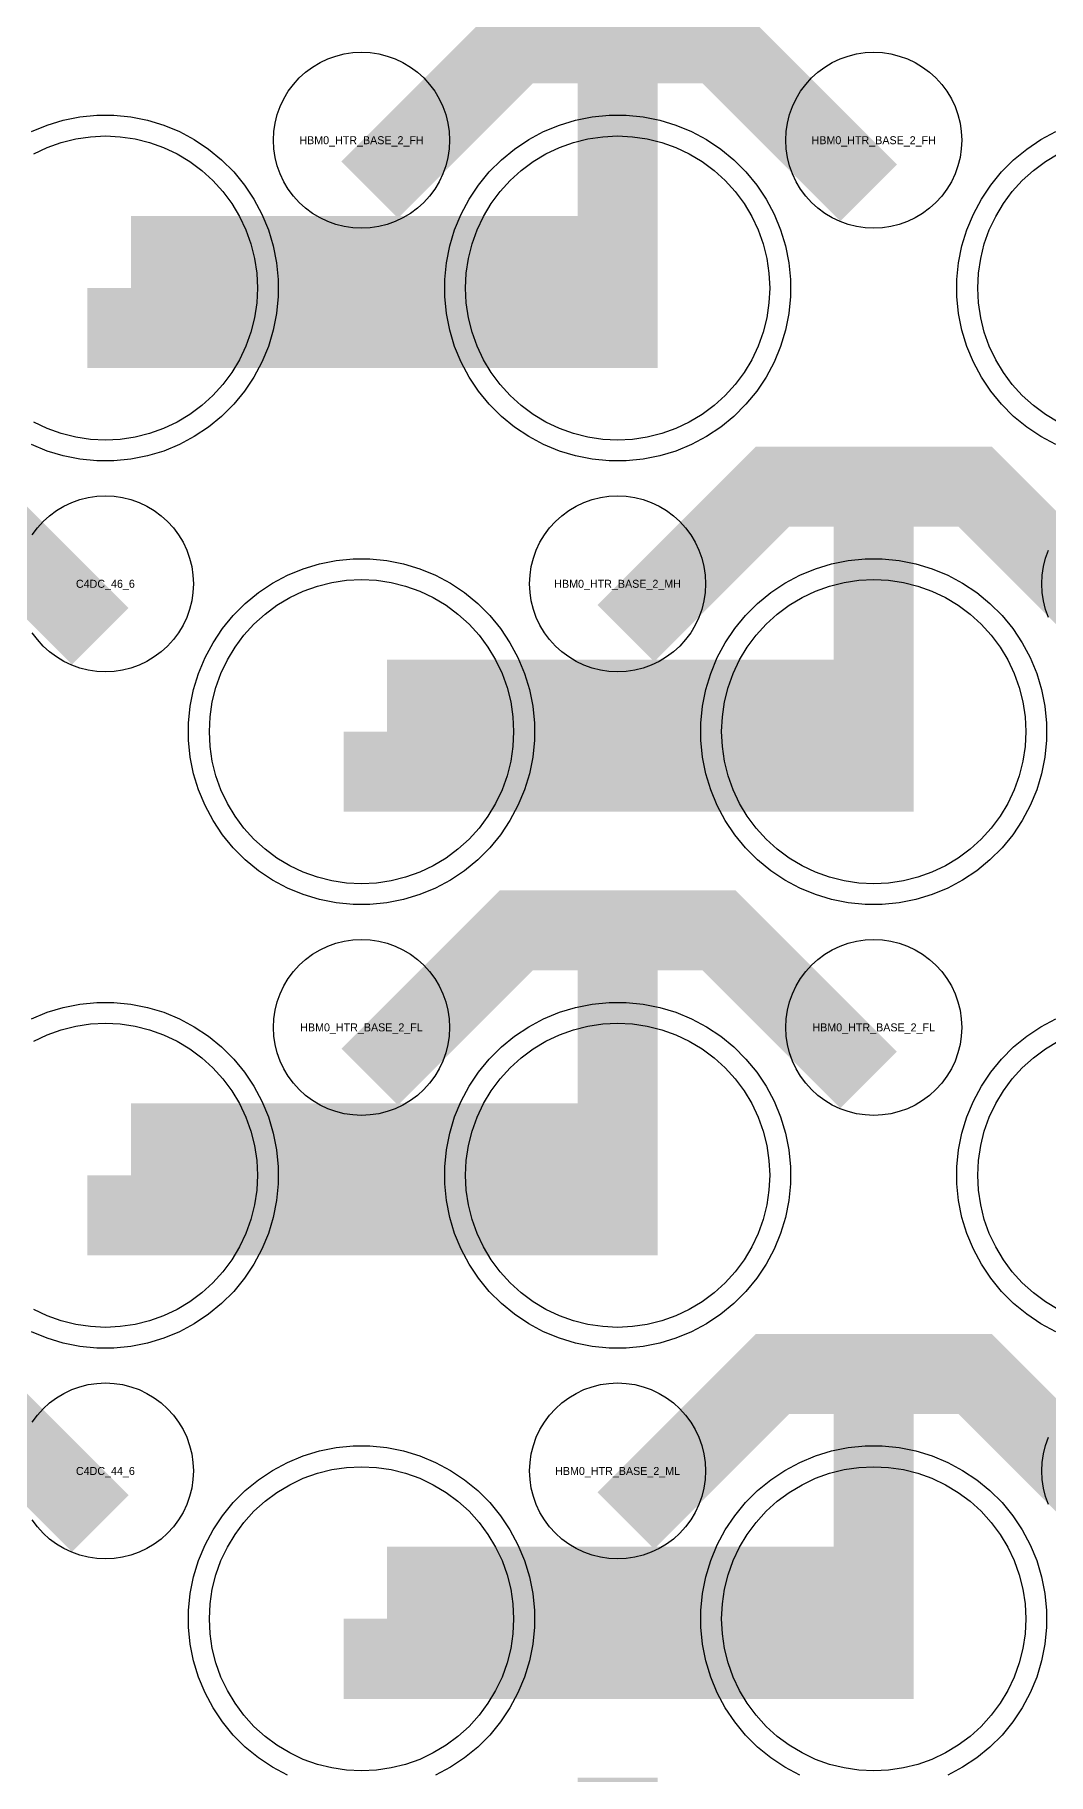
# Model space of a CAD drawing. Extents: x -11880 to 11880, y -14992 to 14992.
# Drawn here: x -9862 to -9546, y -8791 to -8248 of the extents above; entities that cross this region are included whole.
import ezdxf
from ezdxf.enums import TextEntityAlignment as Align

# ---------------------------------------------------------------- set-up
doc = ezdxf.new("R2010")
doc.units = 0
doc.header["$MEASUREMENT"] = 0
for name, color, linetype in [('GDS_775_DT_237', 138, 'CONTINUOUS'), ('RDL1_FS', 34, 'CONTINUOUS'), ('RDL_BS', 160, 'CONTINUOUS')]:
    doc.layers.add(name, color=color, linetype=linetype)

msp = doc.modelspace()

# ---------------------------------------------------------------- linework, layer by layer
at = {"layer": 'RDL1_FS'}
for points in [[(-9862.395, -8285.155), (-9858.181, -8283.163), (-9853.791, -8281.591), (-9849.268, -8280.459), (-9844.657, -8279.775), (-9840, -8279.546), (-9835.343, -8279.775), (-9830.732, -8280.459), (-9826.209, -8281.591), (-9821.819, -8283.163), (-9817.605, -8285.155), (-9813.605, -8287.553), (-9809.86, -8290.331), (-9806.406, -8293.461), (-9803.276, -8296.915), (-9800.498, -8300.66), (-9798.1, -8304.66), (-9796.108, -8308.874), (-9794.536, -8313.264), (-9793.404, -8317.787), (-9792.72, -8322.398), (-9792.491, -8327.055), (-9792.72, -8331.712), (-9793.404, -8336.323), (-9794.536, -8340.846), (-9796.108, -8345.236), (-9798.1, -8349.45), (-9800.498, -8353.45), (-9803.276, -8357.195), (-9806.406, -8360.649), (-9809.86, -8363.779), (-9813.605, -8366.557), (-9817.605, -8368.955), (-9821.819, -8370.947), (-9826.209, -8372.519), (-9830.732, -8373.651), (-9835.343, -8374.335), (-9840, -8374.564), (-9844.657, -8374.335), (-9849.268, -8373.651), (-9853.791, -8372.519), (-9858.181, -8370.947), (-9862.395, -8368.955)], [(-9542.395, -8368.955), (-9546.395, -8366.557), (-9550.14, -8363.779), (-9553.594, -8360.649), (-9556.724, -8357.195), (-9559.502, -8353.45), (-9561.9, -8349.45), (-9563.892, -8345.236), (-9565.464, -8340.846), (-9566.596, -8336.323), (-9567.28, -8331.712), (-9567.509, -8327.055), (-9567.28, -8322.398), (-9566.596, -8317.787), (-9565.464, -8313.264), (-9563.892, -8308.874), (-9561.9, -8304.66), (-9559.502, -8300.66), (-9556.724, -8296.915), (-9553.594, -8293.461), (-9550.14, -8290.331), (-9546.395, -8287.553), (-9542.395, -8285.155)], [(-9862.395, -8562.28), (-9858.181, -8560.288), (-9853.791, -8558.716), (-9849.268, -8557.584), (-9844.657, -8556.9), (-9840, -8556.671), (-9835.343, -8556.9), (-9830.732, -8557.584), (-9826.209, -8558.716), (-9821.819, -8560.288), (-9817.605, -8562.28), (-9813.605, -8564.678), (-9809.86, -8567.456), (-9806.406, -8570.586), (-9803.276, -8574.04), (-9800.498, -8577.785), (-9798.1, -8581.785), (-9796.108, -8585.999), (-9794.536, -8590.389), (-9793.404, -8594.912), (-9792.72, -8599.523), (-9792.491, -8604.18), (-9792.72, -8608.837), (-9793.404, -8613.448), (-9794.536, -8617.971), (-9796.108, -8622.361), (-9798.1, -8626.575), (-9800.498, -8630.575), (-9803.276, -8634.32), (-9806.406, -8637.774), (-9809.86, -8640.904), (-9813.605, -8643.682), (-9817.605, -8646.08), (-9821.819, -8648.072), (-9826.209, -8649.644), (-9830.732, -8650.776), (-9835.343, -8651.46), (-9840, -8651.689), (-9844.657, -8651.46), (-9849.268, -8650.776), (-9853.791, -8649.644), (-9858.181, -8648.072), (-9862.395, -8646.08)], [(-9542.395, -8646.08), (-9546.395, -8643.682), (-9550.14, -8640.904), (-9553.594, -8637.774), (-9556.724, -8634.32), (-9559.502, -8630.575), (-9561.9, -8626.575), (-9563.892, -8622.361), (-9565.464, -8617.971), (-9566.596, -8613.448), (-9567.28, -8608.837), (-9567.509, -8604.18), (-9567.28, -8599.523), (-9566.596, -8594.912), (-9565.464, -8590.389), (-9563.892, -8585.999), (-9561.9, -8581.785), (-9559.502, -8577.785), (-9556.724, -8574.04), (-9553.594, -8570.586), (-9550.14, -8567.456), (-9546.395, -8564.678), (-9542.395, -8562.28)]]:
    msp.add_lwpolyline(points, dxfattribs=at)
for points in [[(-9680, -8374.564), (-9684.657, -8374.335), (-9689.268, -8373.651), (-9693.791, -8372.519), (-9698.181, -8370.947), (-9702.395, -8368.955), (-9706.395, -8366.557), (-9710.14, -8363.779), (-9713.594, -8360.649), (-9716.724, -8357.195), (-9719.502, -8353.45), (-9721.9, -8349.45), (-9723.892, -8345.236), (-9725.464, -8340.846), (-9726.596, -8336.323), (-9727.28, -8331.712), (-9727.509, -8327.055), (-9727.28, -8322.398), (-9726.596, -8317.787), (-9725.464, -8313.264), (-9723.892, -8308.874), (-9721.9, -8304.66), (-9719.502, -8300.66), (-9716.724, -8296.915), (-9713.594, -8293.461), (-9710.14, -8290.331), (-9706.395, -8287.553), (-9702.395, -8285.155), (-9698.181, -8283.163), (-9693.791, -8281.591), (-9689.268, -8280.459), (-9684.657, -8279.775), (-9680, -8279.546), (-9675.343, -8279.775), (-9670.732, -8280.459), (-9666.209, -8281.591), (-9661.819, -8283.163), (-9657.605, -8285.155), (-9653.605, -8287.553), (-9649.86, -8290.331), (-9646.406, -8293.461), (-9643.276, -8296.915), (-9640.498, -8300.66), (-9638.1, -8304.66), (-9636.108, -8308.874), (-9634.536, -8313.264), (-9633.404, -8317.787), (-9632.72, -8322.398), (-9632.491, -8327.055), (-9632.72, -8331.712), (-9633.404, -8336.323), (-9634.536, -8340.846), (-9636.108, -8345.236), (-9638.1, -8349.45), (-9640.498, -8353.45), (-9643.276, -8357.195), (-9646.406, -8360.649), (-9649.86, -8363.779), (-9653.605, -8366.557), (-9657.605, -8368.955), (-9661.819, -8370.947), (-9666.209, -8372.519), (-9670.732, -8373.651), (-9675.343, -8374.335)], [(-9760, -8513.124), (-9764.657, -8512.895), (-9769.268, -8512.211), (-9773.791, -8511.079), (-9778.181, -8509.507), (-9782.395, -8507.515), (-9786.395, -8505.117), (-9790.14, -8502.339), (-9793.594, -8499.209), (-9796.724, -8495.755), (-9799.502, -8492.01), (-9801.9, -8488.01), (-9803.892, -8483.796), (-9805.464, -8479.406), (-9806.596, -8474.883), (-9807.28, -8470.272), (-9807.509, -8465.615), (-9807.28, -8460.958), (-9806.596, -8456.347), (-9805.464, -8451.824), (-9803.892, -8447.434), (-9801.9, -8443.22), (-9799.502, -8439.22), (-9796.724, -8435.475), (-9793.594, -8432.021), (-9790.14, -8428.891), (-9786.395, -8426.113), (-9782.395, -8423.715), (-9778.181, -8421.723), (-9773.791, -8420.151), (-9769.268, -8419.019), (-9764.657, -8418.335), (-9760, -8418.106), (-9755.343, -8418.335), (-9750.732, -8419.019), (-9746.209, -8420.151), (-9741.819, -8421.723), (-9737.605, -8423.715), (-9733.605, -8426.113), (-9729.86, -8428.891), (-9726.406, -8432.021), (-9723.276, -8435.475), (-9720.498, -8439.22), (-9718.1, -8443.22), (-9716.108, -8447.434), (-9714.536, -8451.824), (-9713.404, -8456.347), (-9712.72, -8460.958), (-9712.491, -8465.615), (-9712.72, -8470.272), (-9713.404, -8474.883), (-9714.536, -8479.406), (-9716.108, -8483.796), (-9718.1, -8488.01), (-9720.498, -8492.01), (-9723.276, -8495.755), (-9726.406, -8499.209), (-9729.86, -8502.339), (-9733.605, -8505.117), (-9737.605, -8507.515), (-9741.819, -8509.507), (-9746.209, -8511.079), (-9750.732, -8512.211), (-9755.343, -8512.895)], [(-9600, -8513.124), (-9604.657, -8512.895), (-9609.268, -8512.211), (-9613.791, -8511.079), (-9618.181, -8509.507), (-9622.395, -8507.515), (-9626.395, -8505.117), (-9630.14, -8502.339), (-9633.594, -8499.209), (-9636.724, -8495.755), (-9639.502, -8492.01), (-9641.9, -8488.01), (-9643.892, -8483.796), (-9645.464, -8479.406), (-9646.596, -8474.883), (-9647.28, -8470.272), (-9647.509, -8465.615), (-9647.28, -8460.958), (-9646.596, -8456.347), (-9645.464, -8451.824), (-9643.892, -8447.434), (-9641.9, -8443.22), (-9639.502, -8439.22), (-9636.724, -8435.475), (-9633.594, -8432.021), (-9630.14, -8428.891), (-9626.395, -8426.113), (-9622.395, -8423.715), (-9618.181, -8421.723), (-9613.791, -8420.151), (-9609.268, -8419.019), (-9604.657, -8418.335), (-9600, -8418.106), (-9595.343, -8418.335), (-9590.732, -8419.019), (-9586.209, -8420.151), (-9581.819, -8421.723), (-9577.605, -8423.715), (-9573.605, -8426.113), (-9569.86, -8428.891), (-9566.406, -8432.021), (-9563.276, -8435.475), (-9560.498, -8439.22), (-9558.1, -8443.22), (-9556.108, -8447.434), (-9554.536, -8451.824), (-9553.404, -8456.347), (-9552.72, -8460.958), (-9552.491, -8465.615), (-9552.72, -8470.272), (-9553.404, -8474.883), (-9554.536, -8479.406), (-9556.108, -8483.796), (-9558.1, -8488.01), (-9560.498, -8492.01), (-9563.276, -8495.755), (-9566.406, -8499.209), (-9569.86, -8502.339), (-9573.605, -8505.117), (-9577.605, -8507.515), (-9581.819, -8509.507), (-9586.209, -8511.079), (-9590.732, -8512.211), (-9595.343, -8512.895)], [(-9680, -8651.689), (-9684.657, -8651.46), (-9689.268, -8650.776), (-9693.791, -8649.644), (-9698.181, -8648.072), (-9702.395, -8646.08), (-9706.395, -8643.682), (-9710.14, -8640.904), (-9713.594, -8637.774), (-9716.724, -8634.32), (-9719.502, -8630.575), (-9721.9, -8626.575), (-9723.892, -8622.361), (-9725.464, -8617.971), (-9726.596, -8613.448), (-9727.28, -8608.837), (-9727.509, -8604.18), (-9727.28, -8599.523), (-9726.596, -8594.912), (-9725.464, -8590.389), (-9723.892, -8585.999), (-9721.9, -8581.785), (-9719.502, -8577.785), (-9716.724, -8574.04), (-9713.594, -8570.586), (-9710.14, -8567.456), (-9706.395, -8564.678), (-9702.395, -8562.28), (-9698.181, -8560.288), (-9693.791, -8558.716), (-9689.268, -8557.584), (-9684.657, -8556.9), (-9680, -8556.671), (-9675.343, -8556.9), (-9670.732, -8557.584), (-9666.209, -8558.716), (-9661.819, -8560.288), (-9657.605, -8562.28), (-9653.605, -8564.678), (-9649.86, -8567.456), (-9646.406, -8570.586), (-9643.276, -8574.04), (-9640.498, -8577.785), (-9638.1, -8581.785), (-9636.108, -8585.999), (-9634.536, -8590.389), (-9633.404, -8594.912), (-9632.72, -8599.523), (-9632.491, -8604.18), (-9632.72, -8608.837), (-9633.404, -8613.448), (-9634.536, -8617.971), (-9636.108, -8622.361), (-9638.1, -8626.575), (-9640.498, -8630.575), (-9643.276, -8634.32), (-9646.406, -8637.774), (-9649.86, -8640.904), (-9653.605, -8643.682), (-9657.605, -8646.08), (-9661.819, -8648.072), (-9666.209, -8649.644), (-9670.732, -8650.776), (-9675.343, -8651.46)], [(-9760, -8790.254), (-9764.657, -8790.025), (-9769.268, -8789.341), (-9773.791, -8788.209), (-9778.181, -8786.637), (-9782.395, -8784.645), (-9786.395, -8782.247), (-9790.14, -8779.469), (-9793.594, -8776.339), (-9796.724, -8772.885), (-9799.502, -8769.14), (-9801.9, -8765.14), (-9803.892, -8760.926), (-9805.464, -8756.536), (-9806.596, -8752.013), (-9807.28, -8747.402), (-9807.509, -8742.745), (-9807.28, -8738.088), (-9806.596, -8733.477), (-9805.464, -8728.954), (-9803.892, -8724.564), (-9801.9, -8720.35), (-9799.502, -8716.35), (-9796.724, -8712.605), (-9793.594, -8709.151), (-9790.14, -8706.021), (-9786.395, -8703.243), (-9782.395, -8700.845), (-9778.181, -8698.853), (-9773.791, -8697.281), (-9769.268, -8696.149), (-9764.657, -8695.465), (-9760, -8695.236), (-9755.343, -8695.465), (-9750.732, -8696.149), (-9746.209, -8697.281), (-9741.819, -8698.853), (-9737.605, -8700.845), (-9733.605, -8703.243), (-9729.86, -8706.021), (-9726.406, -8709.151), (-9723.276, -8712.605), (-9720.498, -8716.35), (-9718.1, -8720.35), (-9716.108, -8724.564), (-9714.536, -8728.954), (-9713.404, -8733.477), (-9712.72, -8738.088), (-9712.491, -8742.745), (-9712.72, -8747.402), (-9713.404, -8752.013), (-9714.536, -8756.536), (-9716.108, -8760.926), (-9718.1, -8765.14), (-9720.498, -8769.14), (-9723.276, -8772.885), (-9726.406, -8776.339), (-9729.86, -8779.469), (-9733.605, -8782.247), (-9737.605, -8784.645), (-9741.819, -8786.637), (-9746.209, -8788.209), (-9750.732, -8789.341), (-9755.343, -8790.025)], [(-9600, -8790.254), (-9604.657, -8790.025), (-9609.268, -8789.341), (-9613.791, -8788.209), (-9618.181, -8786.637), (-9622.395, -8784.645), (-9626.395, -8782.247), (-9630.14, -8779.469), (-9633.594, -8776.339), (-9636.724, -8772.885), (-9639.502, -8769.14), (-9641.9, -8765.14), (-9643.892, -8760.926), (-9645.464, -8756.536), (-9646.596, -8752.013), (-9647.28, -8747.402), (-9647.509, -8742.745), (-9647.28, -8738.088), (-9646.596, -8733.477), (-9645.464, -8728.954), (-9643.892, -8724.564), (-9641.9, -8720.35), (-9639.502, -8716.35), (-9636.724, -8712.605), (-9633.594, -8709.151), (-9630.14, -8706.021), (-9626.395, -8703.243), (-9622.395, -8700.845), (-9618.181, -8698.853), (-9613.791, -8697.281), (-9609.268, -8696.149), (-9604.657, -8695.465), (-9600, -8695.236), (-9595.343, -8695.465), (-9590.732, -8696.149), (-9586.209, -8697.281), (-9581.819, -8698.853), (-9577.605, -8700.845), (-9573.605, -8703.243), (-9569.86, -8706.021), (-9566.406, -8709.151), (-9563.276, -8712.605), (-9560.498, -8716.35), (-9558.1, -8720.35), (-9556.108, -8724.564), (-9554.536, -8728.954), (-9553.404, -8733.477), (-9552.72, -8738.088), (-9552.491, -8742.745), (-9552.72, -8747.402), (-9553.404, -8752.013), (-9554.536, -8756.536), (-9556.108, -8760.926), (-9558.1, -8765.14), (-9560.498, -8769.14), (-9563.276, -8772.885), (-9566.406, -8776.339), (-9569.86, -8779.469), (-9573.605, -8782.247), (-9577.605, -8784.645), (-9581.819, -8786.637), (-9586.209, -8788.209), (-9590.732, -8789.341), (-9595.343, -8790.025)]]:
    msp.add_lwpolyline(points, close=True, dxfattribs=at)
for points in [[(-9831.998, -8327.055, 45, 45, 0), (-9759.998, -8327.055, 45, 45, 0)], [(-9759.998, -8327.055, 45, 45, 0), (-9687.998, -8327.055, 45, 45, 0)], [(-9751.998, -8465.615, 45, 45, 0), (-9679.998, -8465.615, 45, 45, 0)], [(-9679.998, -8465.615, 45, 45, 0), (-9607.998, -8465.615, 45, 45, 0)], [(-9831.998, -8604.18, 45, 45, 0), (-9759.998, -8604.18, 45, 45, 0)], [(-9759.998, -8604.18, 45, 45, 0), (-9687.998, -8604.18, 45, 45, 0)], [(-9751.998, -8742.745, 45, 45, 0), (-9679.998, -8742.745, 45, 45, 0)], [(-9679.998, -8742.745, 45, 45, 0), (-9607.998, -8742.745, 45, 45, 0)]]:
    msp.add_lwpolyline(points, format="xyseb", dxfattribs=at)
at = {"layer": 'RDL_BS'}
for points in [[(-9680, -8352.055, 25, 25, 0), (-9680, -8238.054, 25, 25, 0)], [(-9757.438, -8296.369, 25, 25, 0), (-9711.623, -8250.554, 25, 25, 0), (-9678.07, -8250.554, 25, 25, 0)], [(-9601.599, -8297.268, 25, 25, 0), (-9648.313, -8250.554, 25, 25, 0), (-9678.071, -8250.554, 25, 25, 0)], [(-9845.603, -8339.555, 25, 25, 0), (-9667.5, -8339.555, 25, 25, 0)], [(-9600, -8490.615, 25, 25, 0), (-9600, -8376.614, 25, 25, 0)], [(-9841.599, -8435.828, 25, 25, 0), (-9888.313, -8389.114, 25, 25, 0), (-9918.071, -8389.114, 25, 25, 0)], [(-9677.438, -8434.929, 25, 25, 0), (-9631.623, -8389.114, 25, 25, 0), (-9598.07, -8389.114, 25, 25, 0)], [(-9521.599, -8435.828, 25, 25, 0), (-9568.313, -8389.114, 25, 25, 0), (-9598.071, -8389.114, 25, 25, 0)], [(-9765.603, -8478.115, 25, 25, 0), (-9587.5, -8478.115, 25, 25, 0)], [(-9680, -8629.18, 25, 25, 0), (-9680, -8515.179, 25, 25, 0)], [(-9757.438, -8573.494, 25, 25, 0), (-9711.623, -8527.679, 25, 25, 0), (-9678.07, -8527.679, 25, 25, 0)], [(-9601.599, -8574.393, 25, 25, 0), (-9648.313, -8527.679, 25, 25, 0), (-9678.071, -8527.679, 25, 25, 0)], [(-9845.603, -8616.68, 25, 25, 0), (-9667.5, -8616.68, 25, 25, 0)], [(-9600, -8767.745, 25, 25, 0), (-9600, -8653.744, 25, 25, 0)], [(-9841.599, -8712.958, 25, 25, 0), (-9888.313, -8666.244, 25, 25, 0), (-9918.071, -8666.244, 25, 25, 0)], [(-9677.438, -8712.059, 25, 25, 0), (-9631.623, -8666.244, 25, 25, 0), (-9598.07, -8666.244, 25, 25, 0)], [(-9521.599, -8712.958, 25, 25, 0), (-9568.313, -8666.244, 25, 25, 0), (-9598.071, -8666.244, 25, 25, 0)], [(-9765.603, -8755.245, 25, 25, 0), (-9587.5, -8755.245, 25, 25, 0)], [(-9680, -8906.31, 25, 25, 0), (-9680, -8792.309, 25, 25, 0)]]:
    msp.add_lwpolyline(points, format="xyseb", dxfattribs=at)
for points in [[(-9760, -8308.361), (-9762.693, -8308.229), (-9765.365, -8307.833), (-9767.984, -8307.176), (-9770.519, -8306.269), (-9772.956, -8305.117), (-9775.28, -8303.724), (-9777.443, -8302.121), (-9779.442, -8300.309), (-9781.254, -8298.31), (-9782.857, -8296.147), (-9784.25, -8293.823), (-9785.402, -8291.386), (-9786.309, -8288.851), (-9786.966, -8286.232), (-9787.362, -8283.56), (-9787.494, -8280.867), (-9787.362, -8278.174), (-9786.966, -8275.502), (-9786.309, -8272.883), (-9785.402, -8270.348), (-9784.25, -8267.911), (-9782.857, -8265.587), (-9781.254, -8263.424), (-9779.442, -8261.425), (-9777.443, -8259.613), (-9775.28, -8258.01), (-9772.956, -8256.617), (-9770.519, -8255.465), (-9767.984, -8254.558), (-9765.365, -8253.901), (-9762.693, -8253.505), (-9760, -8253.373), (-9757.307, -8253.505), (-9754.635, -8253.901), (-9752.016, -8254.558), (-9749.481, -8255.465), (-9747.044, -8256.617), (-9744.72, -8258.01), (-9742.557, -8259.613), (-9740.558, -8261.425), (-9738.746, -8263.424), (-9737.143, -8265.587), (-9735.75, -8267.911), (-9734.598, -8270.348), (-9733.691, -8272.883), (-9733.034, -8275.502), (-9732.638, -8278.174), (-9732.506, -8280.867), (-9732.638, -8283.56), (-9733.034, -8286.232), (-9733.691, -8288.851), (-9734.598, -8291.386), (-9735.75, -8293.823), (-9737.143, -8296.147), (-9738.746, -8298.31), (-9740.558, -8300.309), (-9742.557, -8302.121), (-9744.72, -8303.724), (-9747.044, -8305.117), (-9749.481, -8306.269), (-9752.016, -8307.176), (-9754.635, -8307.833), (-9757.307, -8308.229)], [(-9600, -8308.361), (-9602.693, -8308.229), (-9605.365, -8307.833), (-9607.984, -8307.176), (-9610.519, -8306.269), (-9612.956, -8305.117), (-9615.28, -8303.724), (-9617.443, -8302.121), (-9619.442, -8300.309), (-9621.254, -8298.31), (-9622.857, -8296.147), (-9624.25, -8293.823), (-9625.402, -8291.386), (-9626.309, -8288.851), (-9626.966, -8286.232), (-9627.362, -8283.56), (-9627.494, -8280.867), (-9627.362, -8278.174), (-9626.966, -8275.502), (-9626.309, -8272.883), (-9625.402, -8270.348), (-9624.25, -8267.911), (-9622.857, -8265.587), (-9621.254, -8263.424), (-9619.442, -8261.425), (-9617.443, -8259.613), (-9615.28, -8258.01), (-9612.956, -8256.617), (-9610.519, -8255.465), (-9607.984, -8254.558), (-9605.365, -8253.901), (-9602.693, -8253.505), (-9600, -8253.373), (-9597.307, -8253.505), (-9594.635, -8253.901), (-9592.016, -8254.558), (-9589.481, -8255.465), (-9587.044, -8256.617), (-9584.72, -8258.01), (-9582.557, -8259.613), (-9580.558, -8261.425), (-9578.746, -8263.424), (-9577.143, -8265.587), (-9575.75, -8267.911), (-9574.598, -8270.348), (-9573.691, -8272.883), (-9573.034, -8275.502), (-9572.638, -8278.174), (-9572.506, -8280.867), (-9572.638, -8283.56), (-9573.034, -8286.232), (-9573.691, -8288.851), (-9574.598, -8291.386), (-9575.75, -8293.823), (-9577.143, -8296.147), (-9578.746, -8298.31), (-9580.558, -8300.309), (-9582.557, -8302.121), (-9584.72, -8303.724), (-9587.044, -8305.117), (-9589.481, -8306.269), (-9592.016, -8307.176), (-9594.635, -8307.833), (-9597.307, -8308.229)], [(-9682.644, -8381.055), (-9687.938, -8380.538), (-9693.165, -8379.492), (-9698.205, -8377.961), (-9703.115, -8375.93), (-9707.777, -8373.438), (-9712.191, -8370.491), (-9716.292, -8367.129), (-9720.074, -8363.347), (-9723.436, -8359.246), (-9726.383, -8354.832), (-9728.875, -8350.17), (-9730.906, -8345.26), (-9732.437, -8340.22), (-9733.483, -8334.993), (-9734, -8329.699), (-9734, -8324.411), (-9733.483, -8319.117), (-9732.437, -8313.89), (-9730.906, -8308.85), (-9728.875, -8303.94), (-9726.383, -8299.278), (-9723.436, -8294.864), (-9720.074, -8290.763), (-9716.292, -8286.981), (-9712.191, -8283.619), (-9707.777, -8280.672), (-9703.115, -8278.18), (-9698.205, -8276.149), (-9693.165, -8274.618), (-9687.938, -8273.572), (-9682.644, -8273.055), (-9677.356, -8273.055), (-9672.062, -8273.572), (-9666.835, -8274.618), (-9661.795, -8276.149), (-9656.885, -8278.18), (-9652.223, -8280.672), (-9647.809, -8283.619), (-9643.708, -8286.981), (-9639.926, -8290.763), (-9636.564, -8294.864), (-9633.617, -8299.278), (-9631.125, -8303.94), (-9629.094, -8308.85), (-9627.563, -8313.89), (-9626.517, -8319.117), (-9626, -8324.411), (-9626, -8329.699), (-9626.517, -8334.993), (-9627.563, -8340.22), (-9629.094, -8345.26), (-9631.125, -8350.17), (-9633.617, -8354.832), (-9636.564, -8359.246), (-9639.926, -8363.347), (-9643.708, -8367.129), (-9647.809, -8370.491), (-9652.223, -8373.438), (-9656.885, -8375.93), (-9661.795, -8377.961), (-9666.835, -8379.492), (-9672.062, -8380.538), (-9677.356, -8381.055)], [(-9680, -8446.921), (-9682.693, -8446.789), (-9685.365, -8446.393), (-9687.984, -8445.736), (-9690.519, -8444.829), (-9692.956, -8443.677), (-9695.28, -8442.284), (-9697.443, -8440.681), (-9699.442, -8438.869), (-9701.254, -8436.87), (-9702.857, -8434.707), (-9704.25, -8432.383), (-9705.402, -8429.946), (-9706.309, -8427.411), (-9706.966, -8424.792), (-9707.362, -8422.12), (-9707.494, -8419.427), (-9707.362, -8416.734), (-9706.966, -8414.062), (-9706.309, -8411.443), (-9705.402, -8408.908), (-9704.25, -8406.471), (-9702.857, -8404.147), (-9701.254, -8401.984), (-9699.442, -8399.985), (-9697.443, -8398.173), (-9695.28, -8396.57), (-9692.956, -8395.177), (-9690.519, -8394.025), (-9687.984, -8393.118), (-9685.365, -8392.461), (-9682.693, -8392.065), (-9680, -8391.933), (-9677.307, -8392.065), (-9674.635, -8392.461), (-9672.016, -8393.118), (-9669.481, -8394.025), (-9667.044, -8395.177), (-9664.72, -8396.57), (-9662.557, -8398.173), (-9660.558, -8399.985), (-9658.746, -8401.984), (-9657.143, -8404.147), (-9655.75, -8406.471), (-9654.598, -8408.908), (-9653.691, -8411.443), (-9653.034, -8414.062), (-9652.638, -8416.734), (-9652.506, -8419.427), (-9652.638, -8422.12), (-9653.034, -8424.792), (-9653.691, -8427.411), (-9654.598, -8429.946), (-9655.75, -8432.383), (-9657.143, -8434.707), (-9658.746, -8436.87), (-9660.558, -8438.869), (-9662.557, -8440.681), (-9664.72, -8442.284), (-9667.044, -8443.677), (-9669.481, -8444.829), (-9672.016, -8445.736), (-9674.635, -8446.393), (-9677.307, -8446.789)], [(-9762.644, -8519.615), (-9767.938, -8519.098), (-9773.165, -8518.052), (-9778.205, -8516.521), (-9783.115, -8514.49), (-9787.777, -8511.998), (-9792.191, -8509.051), (-9796.292, -8505.689), (-9800.074, -8501.907), (-9803.436, -8497.806), (-9806.383, -8493.392), (-9808.875, -8488.73), (-9810.906, -8483.82), (-9812.437, -8478.78), (-9813.483, -8473.553), (-9814, -8468.259), (-9814, -8462.971), (-9813.483, -8457.677), (-9812.437, -8452.45), (-9810.906, -8447.41), (-9808.875, -8442.5), (-9806.383, -8437.838), (-9803.436, -8433.424), (-9800.074, -8429.323), (-9796.292, -8425.541), (-9792.191, -8422.179), (-9787.777, -8419.232), (-9783.115, -8416.74), (-9778.205, -8414.709), (-9773.165, -8413.178), (-9767.938, -8412.132), (-9762.644, -8411.615), (-9757.356, -8411.615), (-9752.062, -8412.132), (-9746.835, -8413.178), (-9741.795, -8414.709), (-9736.885, -8416.74), (-9732.223, -8419.232), (-9727.809, -8422.179), (-9723.708, -8425.541), (-9719.926, -8429.323), (-9716.564, -8433.424), (-9713.617, -8437.838), (-9711.125, -8442.5), (-9709.094, -8447.41), (-9707.563, -8452.45), (-9706.517, -8457.677), (-9706, -8462.971), (-9706, -8468.259), (-9706.517, -8473.553), (-9707.563, -8478.78), (-9709.094, -8483.82), (-9711.125, -8488.73), (-9713.617, -8493.392), (-9716.564, -8497.806), (-9719.926, -8501.907), (-9723.708, -8505.689), (-9727.809, -8509.051), (-9732.223, -8511.998), (-9736.885, -8514.49), (-9741.795, -8516.521), (-9746.835, -8518.052), (-9752.062, -8519.098), (-9757.356, -8519.615)], [(-9602.644, -8519.615), (-9607.938, -8519.098), (-9613.165, -8518.052), (-9618.205, -8516.521), (-9623.115, -8514.49), (-9627.777, -8511.998), (-9632.191, -8509.051), (-9636.292, -8505.689), (-9640.074, -8501.907), (-9643.436, -8497.806), (-9646.383, -8493.392), (-9648.875, -8488.73), (-9650.906, -8483.82), (-9652.437, -8478.78), (-9653.483, -8473.553), (-9654, -8468.259), (-9654, -8462.971), (-9653.483, -8457.677), (-9652.437, -8452.45), (-9650.906, -8447.41), (-9648.875, -8442.5), (-9646.383, -8437.838), (-9643.436, -8433.424), (-9640.074, -8429.323), (-9636.292, -8425.541), (-9632.191, -8422.179), (-9627.777, -8419.232), (-9623.115, -8416.74), (-9618.205, -8414.709), (-9613.165, -8413.178), (-9607.938, -8412.132), (-9602.644, -8411.615), (-9597.356, -8411.615), (-9592.062, -8412.132), (-9586.835, -8413.178), (-9581.795, -8414.709), (-9576.885, -8416.74), (-9572.223, -8419.232), (-9567.809, -8422.179), (-9563.708, -8425.541), (-9559.926, -8429.323), (-9556.564, -8433.424), (-9553.617, -8437.838), (-9551.125, -8442.5), (-9549.094, -8447.41), (-9547.563, -8452.45), (-9546.517, -8457.677), (-9546, -8462.971), (-9546, -8468.259), (-9546.517, -8473.553), (-9547.563, -8478.78), (-9549.094, -8483.82), (-9551.125, -8488.73), (-9553.617, -8493.392), (-9556.564, -8497.806), (-9559.926, -8501.907), (-9563.708, -8505.689), (-9567.809, -8509.051), (-9572.223, -8511.998), (-9576.885, -8514.49), (-9581.795, -8516.521), (-9586.835, -8518.052), (-9592.062, -8519.098), (-9597.356, -8519.615)], [(-9760, -8585.486), (-9762.693, -8585.354), (-9765.365, -8584.958), (-9767.984, -8584.301), (-9770.519, -8583.394), (-9772.956, -8582.242), (-9775.28, -8580.849), (-9777.443, -8579.246), (-9779.442, -8577.434), (-9781.254, -8575.435), (-9782.857, -8573.272), (-9784.25, -8570.948), (-9785.402, -8568.511), (-9786.309, -8565.976), (-9786.966, -8563.357), (-9787.362, -8560.685), (-9787.494, -8557.992), (-9787.362, -8555.299), (-9786.966, -8552.627), (-9786.309, -8550.008), (-9785.402, -8547.473), (-9784.25, -8545.036), (-9782.857, -8542.712), (-9781.254, -8540.549), (-9779.442, -8538.55), (-9777.443, -8536.738), (-9775.28, -8535.135), (-9772.956, -8533.742), (-9770.519, -8532.59), (-9767.984, -8531.683), (-9765.365, -8531.026), (-9762.693, -8530.63), (-9760, -8530.498), (-9757.307, -8530.63), (-9754.635, -8531.026), (-9752.016, -8531.683), (-9749.481, -8532.59), (-9747.044, -8533.742), (-9744.72, -8535.135), (-9742.557, -8536.738), (-9740.558, -8538.55), (-9738.746, -8540.549), (-9737.143, -8542.712), (-9735.75, -8545.036), (-9734.598, -8547.473), (-9733.691, -8550.008), (-9733.034, -8552.627), (-9732.638, -8555.299), (-9732.506, -8557.992), (-9732.638, -8560.685), (-9733.034, -8563.357), (-9733.691, -8565.976), (-9734.598, -8568.511), (-9735.75, -8570.948), (-9737.143, -8573.272), (-9738.746, -8575.435), (-9740.558, -8577.434), (-9742.557, -8579.246), (-9744.72, -8580.849), (-9747.044, -8582.242), (-9749.481, -8583.394), (-9752.016, -8584.301), (-9754.635, -8584.958), (-9757.307, -8585.354)], [(-9600, -8585.486), (-9602.693, -8585.354), (-9605.365, -8584.958), (-9607.984, -8584.301), (-9610.519, -8583.394), (-9612.956, -8582.242), (-9615.28, -8580.849), (-9617.443, -8579.246), (-9619.442, -8577.434), (-9621.254, -8575.435), (-9622.857, -8573.272), (-9624.25, -8570.948), (-9625.402, -8568.511), (-9626.309, -8565.976), (-9626.966, -8563.357), (-9627.362, -8560.685), (-9627.494, -8557.992), (-9627.362, -8555.299), (-9626.966, -8552.627), (-9626.309, -8550.008), (-9625.402, -8547.473), (-9624.25, -8545.036), (-9622.857, -8542.712), (-9621.254, -8540.549), (-9619.442, -8538.55), (-9617.443, -8536.738), (-9615.28, -8535.135), (-9612.956, -8533.742), (-9610.519, -8532.59), (-9607.984, -8531.683), (-9605.365, -8531.026), (-9602.693, -8530.63), (-9600, -8530.498), (-9597.307, -8530.63), (-9594.635, -8531.026), (-9592.016, -8531.683), (-9589.481, -8532.59), (-9587.044, -8533.742), (-9584.72, -8535.135), (-9582.557, -8536.738), (-9580.558, -8538.55), (-9578.746, -8540.549), (-9577.143, -8542.712), (-9575.75, -8545.036), (-9574.598, -8547.473), (-9573.691, -8550.008), (-9573.034, -8552.627), (-9572.638, -8555.299), (-9572.506, -8557.992), (-9572.638, -8560.685), (-9573.034, -8563.357), (-9573.691, -8565.976), (-9574.598, -8568.511), (-9575.75, -8570.948), (-9577.143, -8573.272), (-9578.746, -8575.435), (-9580.558, -8577.434), (-9582.557, -8579.246), (-9584.72, -8580.849), (-9587.044, -8582.242), (-9589.481, -8583.394), (-9592.016, -8584.301), (-9594.635, -8584.958), (-9597.307, -8585.354)], [(-9682.644, -8658.18), (-9687.938, -8657.663), (-9693.165, -8656.617), (-9698.205, -8655.086), (-9703.115, -8653.055), (-9707.777, -8650.563), (-9712.191, -8647.616), (-9716.292, -8644.254), (-9720.074, -8640.472), (-9723.436, -8636.371), (-9726.383, -8631.957), (-9728.875, -8627.295), (-9730.906, -8622.385), (-9732.437, -8617.345), (-9733.483, -8612.118), (-9734, -8606.824), (-9734, -8601.536), (-9733.483, -8596.242), (-9732.437, -8591.015), (-9730.906, -8585.975), (-9728.875, -8581.065), (-9726.383, -8576.403), (-9723.436, -8571.989), (-9720.074, -8567.888), (-9716.292, -8564.106), (-9712.191, -8560.744), (-9707.777, -8557.797), (-9703.115, -8555.305), (-9698.205, -8553.274), (-9693.165, -8551.743), (-9687.938, -8550.697), (-9682.644, -8550.18), (-9677.356, -8550.18), (-9672.062, -8550.697), (-9666.835, -8551.743), (-9661.795, -8553.274), (-9656.885, -8555.305), (-9652.223, -8557.797), (-9647.809, -8560.744), (-9643.708, -8564.106), (-9639.926, -8567.888), (-9636.564, -8571.989), (-9633.617, -8576.403), (-9631.125, -8581.065), (-9629.094, -8585.975), (-9627.563, -8591.015), (-9626.517, -8596.242), (-9626, -8601.536), (-9626, -8606.824), (-9626.517, -8612.118), (-9627.563, -8617.345), (-9629.094, -8622.385), (-9631.125, -8627.295), (-9633.617, -8631.957), (-9636.564, -8636.371), (-9639.926, -8640.472), (-9643.708, -8644.254), (-9647.809, -8647.616), (-9652.223, -8650.563), (-9656.885, -8653.055), (-9661.795, -8655.086), (-9666.835, -8656.617), (-9672.062, -8657.663), (-9677.356, -8658.18)], [(-9680, -8724.051), (-9682.693, -8723.919), (-9685.365, -8723.523), (-9687.984, -8722.866), (-9690.519, -8721.959), (-9692.956, -8720.807), (-9695.28, -8719.414), (-9697.443, -8717.811), (-9699.442, -8715.999), (-9701.254, -8714), (-9702.857, -8711.837), (-9704.25, -8709.513), (-9705.402, -8707.076), (-9706.309, -8704.541), (-9706.966, -8701.922), (-9707.362, -8699.25), (-9707.494, -8696.557), (-9707.362, -8693.864), (-9706.966, -8691.192), (-9706.309, -8688.573), (-9705.402, -8686.038), (-9704.25, -8683.601), (-9702.857, -8681.277), (-9701.254, -8679.114), (-9699.442, -8677.115), (-9697.443, -8675.303), (-9695.28, -8673.7), (-9692.956, -8672.307), (-9690.519, -8671.155), (-9687.984, -8670.248), (-9685.365, -8669.591), (-9682.693, -8669.195), (-9680, -8669.063), (-9677.307, -8669.195), (-9674.635, -8669.591), (-9672.016, -8670.248), (-9669.481, -8671.155), (-9667.044, -8672.307), (-9664.72, -8673.7), (-9662.557, -8675.303), (-9660.558, -8677.115), (-9658.746, -8679.114), (-9657.143, -8681.277), (-9655.75, -8683.601), (-9654.598, -8686.038), (-9653.691, -8688.573), (-9653.034, -8691.192), (-9652.638, -8693.864), (-9652.506, -8696.557), (-9652.638, -8699.25), (-9653.034, -8701.922), (-9653.691, -8704.541), (-9654.598, -8707.076), (-9655.75, -8709.513), (-9657.143, -8711.837), (-9658.746, -8714), (-9660.558, -8715.999), (-9662.557, -8717.811), (-9664.72, -8719.414), (-9667.044, -8720.807), (-9669.481, -8721.959), (-9672.016, -8722.866), (-9674.635, -8723.523), (-9677.307, -8723.919)]]:
    msp.add_lwpolyline(points, close=True, dxfattribs=at)
for points in [[(-9863.115, -8278.18), (-9858.205, -8276.149), (-9853.165, -8274.618), (-9847.938, -8273.572), (-9842.644, -8273.055), (-9837.356, -8273.055), (-9832.062, -8273.572), (-9826.835, -8274.618), (-9821.795, -8276.149), (-9816.885, -8278.18), (-9812.223, -8280.672), (-9807.809, -8283.619), (-9803.708, -8286.981), (-9799.926, -8290.763), (-9796.564, -8294.864), (-9793.617, -8299.278), (-9791.125, -8303.94), (-9789.094, -8308.85), (-9787.563, -8313.89), (-9786.517, -8319.117), (-9786, -8324.411), (-9786, -8329.699), (-9786.517, -8334.993), (-9787.563, -8340.22), (-9789.094, -8345.26), (-9791.125, -8350.17), (-9793.617, -8354.832), (-9796.564, -8359.246), (-9799.926, -8363.347), (-9803.708, -8367.129), (-9807.809, -8370.491), (-9812.223, -8373.438), (-9816.885, -8375.93), (-9821.795, -8377.961), (-9826.835, -8379.492), (-9832.062, -8380.538), (-9837.356, -8381.055), (-9842.644, -8381.055), (-9847.938, -8380.538), (-9853.165, -8379.492), (-9858.205, -8377.961), (-9863.115, -8375.93)], [(-9543.115, -8375.93), (-9547.777, -8373.438), (-9552.191, -8370.491), (-9556.292, -8367.129), (-9560.074, -8363.347), (-9563.436, -8359.246), (-9566.383, -8354.832), (-9568.875, -8350.17), (-9570.906, -8345.26), (-9572.437, -8340.22), (-9573.483, -8334.993), (-9574, -8329.699), (-9574, -8324.411), (-9573.483, -8319.117), (-9572.437, -8313.89), (-9570.906, -8308.85), (-9568.875, -8303.94), (-9566.383, -8299.278), (-9563.436, -8294.864), (-9560.074, -8290.763), (-9556.292, -8286.981), (-9552.191, -8283.619), (-9547.777, -8280.672), (-9543.115, -8278.18)], [(-9862.857, -8404.147), (-9861.254, -8401.984), (-9859.442, -8399.985), (-9857.443, -8398.173), (-9855.28, -8396.57), (-9852.956, -8395.177), (-9850.519, -8394.025), (-9847.984, -8393.118), (-9845.365, -8392.461), (-9842.693, -8392.065), (-9840, -8391.933), (-9837.307, -8392.065), (-9834.635, -8392.461), (-9832.016, -8393.118), (-9829.481, -8394.025), (-9827.044, -8395.177), (-9824.72, -8396.57), (-9822.557, -8398.173), (-9820.558, -8399.985), (-9818.746, -8401.984), (-9817.143, -8404.147), (-9815.75, -8406.471), (-9814.598, -8408.908), (-9813.691, -8411.443), (-9813.034, -8414.062), (-9812.638, -8416.734), (-9812.506, -8419.427), (-9812.638, -8422.12), (-9813.034, -8424.792), (-9813.691, -8427.411), (-9814.598, -8429.946), (-9815.75, -8432.383), (-9817.143, -8434.707), (-9818.746, -8436.87), (-9820.558, -8438.869), (-9822.557, -8440.681), (-9824.72, -8442.284), (-9827.044, -8443.677), (-9829.481, -8444.829), (-9832.016, -8445.736), (-9834.635, -8446.393), (-9837.307, -8446.789), (-9840, -8446.921), (-9842.693, -8446.789), (-9845.365, -8446.393), (-9847.984, -8445.736), (-9850.519, -8444.829), (-9852.956, -8443.677), (-9855.28, -8442.284), (-9857.443, -8440.681), (-9859.442, -8438.869), (-9861.254, -8436.87), (-9862.857, -8434.707)], [(-9545.402, -8429.946), (-9546.309, -8427.411), (-9546.966, -8424.792), (-9547.362, -8422.12), (-9547.494, -8419.427), (-9547.362, -8416.734), (-9546.966, -8414.062), (-9546.309, -8411.443), (-9545.402, -8408.908)], [(-9863.115, -8555.305), (-9858.205, -8553.274), (-9853.165, -8551.743), (-9847.938, -8550.697), (-9842.644, -8550.18), (-9837.356, -8550.18), (-9832.062, -8550.697), (-9826.835, -8551.743), (-9821.795, -8553.274), (-9816.885, -8555.305), (-9812.223, -8557.797), (-9807.809, -8560.744), (-9803.708, -8564.106), (-9799.926, -8567.888), (-9796.564, -8571.989), (-9793.617, -8576.403), (-9791.125, -8581.065), (-9789.094, -8585.975), (-9787.563, -8591.015), (-9786.517, -8596.242), (-9786, -8601.536), (-9786, -8606.824), (-9786.517, -8612.118), (-9787.563, -8617.345), (-9789.094, -8622.385), (-9791.125, -8627.295), (-9793.617, -8631.957), (-9796.564, -8636.371), (-9799.926, -8640.472), (-9803.708, -8644.254), (-9807.809, -8647.616), (-9812.223, -8650.563), (-9816.885, -8653.055), (-9821.795, -8655.086), (-9826.835, -8656.617), (-9832.062, -8657.663), (-9837.356, -8658.18), (-9842.644, -8658.18), (-9847.938, -8657.663), (-9853.165, -8656.617), (-9858.205, -8655.086), (-9863.115, -8653.055)], [(-9543.115, -8653.055), (-9547.777, -8650.563), (-9552.191, -8647.616), (-9556.292, -8644.254), (-9560.074, -8640.472), (-9563.436, -8636.371), (-9566.383, -8631.957), (-9568.875, -8627.295), (-9570.906, -8622.385), (-9572.437, -8617.345), (-9573.483, -8612.118), (-9574, -8606.824), (-9574, -8601.536), (-9573.483, -8596.242), (-9572.437, -8591.015), (-9570.906, -8585.975), (-9568.875, -8581.065), (-9566.383, -8576.403), (-9563.436, -8571.989), (-9560.074, -8567.888), (-9556.292, -8564.106), (-9552.191, -8560.744), (-9547.777, -8557.797), (-9543.115, -8555.305)], [(-9862.857, -8681.277), (-9861.254, -8679.114), (-9859.442, -8677.115), (-9857.443, -8675.303), (-9855.28, -8673.7), (-9852.956, -8672.307), (-9850.519, -8671.155), (-9847.984, -8670.248), (-9845.365, -8669.591), (-9842.693, -8669.195), (-9840, -8669.063), (-9837.307, -8669.195), (-9834.635, -8669.591), (-9832.016, -8670.248), (-9829.481, -8671.155), (-9827.044, -8672.307), (-9824.72, -8673.7), (-9822.557, -8675.303), (-9820.558, -8677.115), (-9818.746, -8679.114), (-9817.143, -8681.277), (-9815.75, -8683.601), (-9814.598, -8686.038), (-9813.691, -8688.573), (-9813.034, -8691.192), (-9812.638, -8693.864), (-9812.506, -8696.557), (-9812.638, -8699.25), (-9813.034, -8701.922), (-9813.691, -8704.541), (-9814.598, -8707.076), (-9815.75, -8709.513), (-9817.143, -8711.837), (-9818.746, -8714), (-9820.558, -8715.999), (-9822.557, -8717.811), (-9824.72, -8719.414), (-9827.044, -8720.807), (-9829.481, -8721.959), (-9832.016, -8722.866), (-9834.635, -8723.523), (-9837.307, -8723.919), (-9840, -8724.051), (-9842.693, -8723.919), (-9845.365, -8723.523), (-9847.984, -8722.866), (-9850.519, -8721.959), (-9852.956, -8720.807), (-9855.28, -8719.414), (-9857.443, -8717.811), (-9859.442, -8715.999), (-9861.254, -8714), (-9862.857, -8711.837)], [(-9545.402, -8707.076), (-9546.309, -8704.541), (-9546.966, -8701.922), (-9547.362, -8699.25), (-9547.494, -8696.557), (-9547.362, -8693.864), (-9546.966, -8691.192), (-9546.309, -8688.573), (-9545.402, -8686.038)], [(-9783.115, -8791.62), (-9787.777, -8789.128), (-9792.191, -8786.181), (-9796.292, -8782.819), (-9800.074, -8779.037), (-9803.436, -8774.936), (-9806.383, -8770.522), (-9808.875, -8765.86), (-9810.906, -8760.95), (-9812.437, -8755.91), (-9813.483, -8750.683), (-9814, -8745.389), (-9814, -8740.101), (-9813.483, -8734.807), (-9812.437, -8729.58), (-9810.906, -8724.54), (-9808.875, -8719.63), (-9806.383, -8714.968), (-9803.436, -8710.554), (-9800.074, -8706.453), (-9796.292, -8702.671), (-9792.191, -8699.309), (-9787.777, -8696.362), (-9783.115, -8693.87), (-9778.205, -8691.839), (-9773.165, -8690.308), (-9767.938, -8689.262), (-9762.644, -8688.745), (-9757.356, -8688.745), (-9752.062, -8689.262), (-9746.835, -8690.308), (-9741.795, -8691.839), (-9736.885, -8693.87), (-9732.223, -8696.362), (-9727.809, -8699.309), (-9723.708, -8702.671), (-9719.926, -8706.453), (-9716.564, -8710.554), (-9713.617, -8714.968), (-9711.125, -8719.63), (-9709.094, -8724.54), (-9707.563, -8729.58), (-9706.517, -8734.807), (-9706, -8740.101), (-9706, -8745.389), (-9706.517, -8750.683), (-9707.563, -8755.91), (-9709.094, -8760.95), (-9711.125, -8765.86), (-9713.617, -8770.522), (-9716.564, -8774.936), (-9719.926, -8779.037), (-9723.708, -8782.819), (-9727.809, -8786.181), (-9732.223, -8789.128), (-9736.885, -8791.62)], [(-9623.115, -8791.62), (-9627.777, -8789.128), (-9632.191, -8786.181), (-9636.292, -8782.819), (-9640.074, -8779.037), (-9643.436, -8774.936), (-9646.383, -8770.522), (-9648.875, -8765.86), (-9650.906, -8760.95), (-9652.437, -8755.91), (-9653.483, -8750.683), (-9654, -8745.389), (-9654, -8740.101), (-9653.483, -8734.807), (-9652.437, -8729.58), (-9650.906, -8724.54), (-9648.875, -8719.63), (-9646.383, -8714.968), (-9643.436, -8710.554), (-9640.074, -8706.453), (-9636.292, -8702.671), (-9632.191, -8699.309), (-9627.777, -8696.362), (-9623.115, -8693.87), (-9618.205, -8691.839), (-9613.165, -8690.308), (-9607.938, -8689.262), (-9602.644, -8688.745), (-9597.356, -8688.745), (-9592.062, -8689.262), (-9586.835, -8690.308), (-9581.795, -8691.839), (-9576.885, -8693.87), (-9572.223, -8696.362), (-9567.809, -8699.309), (-9563.708, -8702.671), (-9559.926, -8706.453), (-9556.564, -8710.554), (-9553.617, -8714.968), (-9551.125, -8719.63), (-9549.094, -8724.54), (-9547.563, -8729.58), (-9546.517, -8734.807), (-9546, -8740.101), (-9546, -8745.389), (-9546.517, -8750.683), (-9547.563, -8755.91), (-9549.094, -8760.95), (-9551.125, -8765.86), (-9553.617, -8770.522), (-9556.564, -8774.936), (-9559.926, -8779.037), (-9563.708, -8782.819), (-9567.809, -8786.181), (-9572.223, -8789.128), (-9576.885, -8791.62)]]:
    msp.add_lwpolyline(points, dxfattribs=at)

# ---------------------------------------------------------------- texts
at = {"layer": 'GDS_775_DT_237'}
for s, p in [('HBM0_HTR_BASE_2_FH', (-9760, -8280.867)), ('HBM0_HTR_BASE_2_FH', (-9760, -8280.867)), ('HBM0_HTR_BASE_2_FH', (-9600, -8280.867)), ('HBM0_HTR_BASE_2_FH', (-9600, -8280.867)), ('C4DC_46_6', (-9840, -8419.427)), ('C4DC_46_6', (-9840, -8419.427)), ('HBM0_HTR_BASE_2_MH', (-9680, -8419.427)), ('HBM0_HTR_BASE_2_MH', (-9680, -8419.427)), ('HBM0_HTR_BASE_2_FL', (-9760, -8557.992)), ('HBM0_HTR_BASE_2_FL', (-9760, -8557.992)), ('HBM0_HTR_BASE_2_FL', (-9600, -8557.992)), ('HBM0_HTR_BASE_2_FL', (-9600, -8557.992)), ('C4DC_44_6', (-9840, -8696.557)), ('C4DC_44_6', (-9840, -8696.557)), ('HBM0_HTR_BASE_2_ML', (-9680, -8696.557)), ('HBM0_HTR_BASE_2_ML', (-9680, -8696.557))]:
    msp.add_text(s, height=2.5, dxfattribs=at).set_placement(p, align=Align.MIDDLE_CENTER)

doc.saveas('drawing.dxf')
